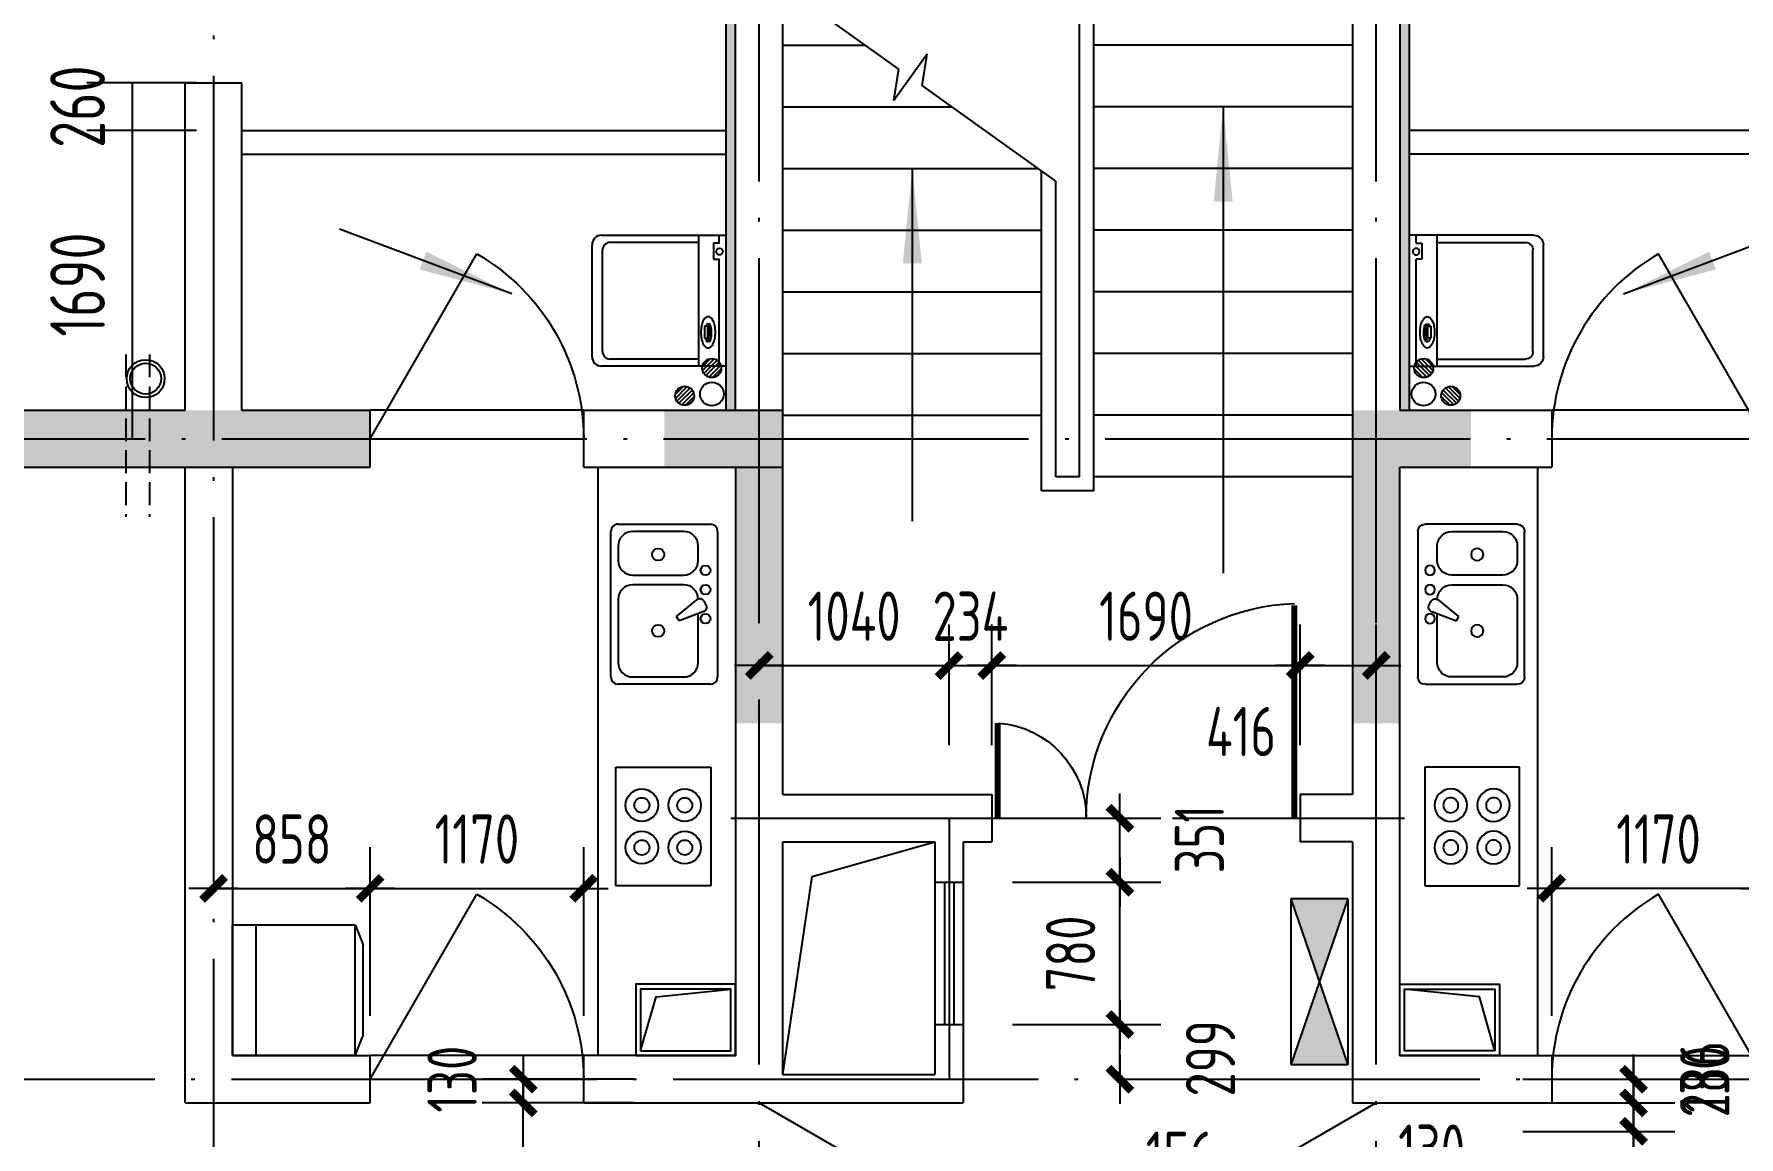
# Model space of a CAD drawing. Extents: x -726032 to 135930, y -151624 to 587044.
# Drawn here: x -429743 to -420403, y 476930 to 482975 of the extents above; entities that cross this region are included whole.
import ezdxf
from ezdxf.enums import TextEntityAlignment as Align

# ---------------------------------------------------------------- set-up
doc = ezdxf.new("R2010")
doc.units = 0
doc.header["$LTSCALE"] = 1000
doc.header["$MEASUREMENT"] = 0
doc.linetypes.add('DASH', pattern=[0.35, 0.25, -0.1])
doc.linetypes.add('DOTE', pattern=[2.42, 2, -0.2, 0.02, -0.2])
doc.layers.get('0').update_dxf_attribs({"linetype": 'CONTINUOUS'})
doc.layers.get('DEFPOINTS').update_dxf_attribs({"color": 1, "linetype": 'CONTINUOUS'})
for name, color, linetype in [('COLUMN', 170, 'CONTINUOUS'), ('DOTE', 8, 'DOTE'), ('GROUND', 45, 'CONTINUOUS'), ('JIAJU', 252, 'CONTINUOUS'), ('LVTRY', 6, 'CONTINUOUS'), ('PUB_DIM', 245, 'CONTINUOUS'), ('ROOF', 4, 'CONTINUOUS'), ('STAIR', 42, 'CONTINUOUS'), ('TOTHER', 7, 'CONTINUOUS'), ('WALL', 255, 'CONTINUOUS'), ('WINDOW', 155, 'CONTINUOUS'), ('WINDOW_TEXT', 7, 'CONTINUOUS'), ('空调', 245, 'CONTINUOUS'), ('雨水管', 20, 'CONTINUOUS')]:
    doc.layers.add(name, color=color, linetype=linetype)
doc.styles.add('DIM_FONT', font='isocp.shx', dxfattribs={"width": 0.8})
doc.styles.add('SIMPLEX', font='SIMPLEX.SHX')
doc.dimstyles.new('DIMA', dxfattribs={"dimtxt": 300, "dimasz": 1, "dimexe": 250, "dimexo": 300, "dimgap": 150, "dimtad": 1, "dimdec": 0, "dimzin": 0, "dimdsep": 46, "dimtxsty": 'DIM_FONT', "dimcen": 0.09, "dimse1": 1, "dimclrt": 142, "dimadec": 0, "dimazin": 0, "dimtfac": 1, "dimtdec": 0, "dimtix": 1, "dimtmove": 2, "dimatfit": 3, "dimfxl": 1, "dimtolj": 1, "dimtzin": 0, "dimarcsym": 0})
doc.dimstyles.new('DIMB', dxfattribs={"dimtxt": 300, "dimasz": 1, "dimexe": 250, "dimexo": 300, "dimgap": 150, "dimtad": 1, "dimdec": 0, "dimzin": 0, "dimdsep": 46, "dimtxsty": 'DIM_FONT', "dimcen": 0.09, "dimse2": 1, "dimclrt": 142, "dimadec": 0, "dimazin": 0, "dimtfac": 1, "dimtdec": 0, "dimtix": 1, "dimtmove": 2, "dimatfit": 3, "dimfxl": 1, "dimtolj": 1, "dimtzin": 0, "dimarcsym": 0})
doc.dimstyles.new('DIMN', dxfattribs={"dimtxt": 300, "dimasz": 1, "dimexe": 250, "dimexo": 300, "dimgap": 150, "dimtad": 1, "dimdec": 0, "dimzin": 0, "dimdsep": 46, "dimtxsty": 'DIM_FONT', "dimcen": 0.09, "dimclrt": 142, "dimadec": 0, "dimazin": 0, "dimtfac": 1, "dimtdec": 0, "dimtix": 1, "dimtmove": 2, "dimatfit": 3, "dimfxl": 1, "dimtolj": 1, "dimtzin": 0, "dimarcsym": 0})

# ---------------------------------------------------------------- blocks, each defined once
blk = doc.blocks.new('_DIMX')
blk.add_line((-150, 0), (150, 0))
at = {"const_width": 50}
blk.add_lwpolyline([(-70, -70), (70, 70)], dxfattribs=at)
blk = doc.blocks.new('*D1713')
at = {"layer": 'DEFPOINTS', "color": 0, "transparency": 16777216}
for p in [(-421427.9, 478292.8), (-421427.9, 477323.4), (-420257.9, 477323.4)]:
    blk.add_point(p, dxfattribs=at)
at = {"layer": 'PUB_DIM', "color": 0, "lineweight": -2, "transparency": 16777216}
for p, q in [((-421427.9, 477593.4), (-421427.9, 478517.8)), ((-420258.8, 478292.8), (-421427, 478292.8))]:
    blk.add_line(p, q, dxfattribs=at)
at = {"layer": 'PUB_DIM', "color": 0, "lineweight": -2, "transparency": 16777216, "xscale": 0.9, "yscale": 0.9, "zscale": 0.9, "rotation": 180}
blk.add_blockref('_DIMX', (-421427.9, 478292.8), dxfattribs=at)
at = {"layer": 'PUB_DIM', "color": 0, "lineweight": -2, "transparency": 16777216, "xscale": 0.9, "yscale": 0.9, "zscale": 0.9}
blk.add_blockref('_DIMX', (-420257.9, 478292.8), dxfattribs=at)
at = {"layer": 'PUB_DIM', "color": 142, "transparency": 16777216, "insert": (-420842.9, 478562.8), "char_height": 270, "attachment_point": 5, "style": 'DIM_FONT'}
blk.add_mtext('\\A1;1170', dxfattribs=at)
blk = doc.blocks.new('*D1714')
at = {"layer": 'DEFPOINTS', "color": 0, "transparency": 16777216}
for p in [(-421856.2, 477246.9), (-420979.5, 477246.9), (-421856.2, 476960.9)]:
    blk.add_point(p, dxfattribs=at)
at = {"layer": 'PUB_DIM', "color": 0, "lineweight": -2, "transparency": 16777216}
for p, q in [((-421586.2, 477246.9), (-420754.5, 477246.9)), ((-420979.5, 476961.8), (-420979.5, 477246))]:
    blk.add_line(p, q, dxfattribs=at)
at = {"layer": 'PUB_DIM', "color": 0, "lineweight": -2, "transparency": 16777216, "xscale": 0.9, "yscale": 0.9, "zscale": 0.9}
for p, rotation in [((-420979.5, 477246.9), 90), ((-420979.5, 476960.9), 270)]:
    blk.add_blockref('_DIMX', p, dxfattribs=dict(at, rotation=rotation))
at = {"layer": 'PUB_DIM', "color": 142, "transparency": 16777216, "insert": (-420589.5, 477246.9), "char_height": 270, "attachment_point": 5, "rotation": 90, "style": 'DIM_FONT'}
blk.add_mtext('\\A1;286', dxfattribs=at)
blk = doc.blocks.new('_DBLK')
blk.add_line((-0.5, 0), (0, -0.866))
blk.add_arc((-0.5, 0), 1, 300, 0)
at = {"layer": 'WINDOW_TEXT', "style": 'SIMPLEX', "flags": 9}
blk.add_attdef('A', text='', height=1, dxfattribs=at).set_placement((0, 1.5), align=Align.MIDDLE)
blk = doc.blocks.new('*D1715')
at = {"layer": 'DEFPOINTS', "color": 0, "transparency": 16777216}
for p in [(-421856.2, 477246.9), (-420979.5, 477246.9), (-421856.2, 477116.9)]:
    blk.add_point(p, dxfattribs=at)
at = {"layer": 'PUB_DIM', "color": 0, "lineweight": -2, "transparency": 16777216}
for p, q in [((-421586.2, 477246.9), (-420754.5, 477246.9)), ((-420979.5, 477247.8), (-420979.5, 477248.7)), ((-420979.5, 477116.9), (-420979.5, 477246.9)), ((-420979.5, 477116), (-420979.5, 477115.1))]:
    blk.add_line(p, q, dxfattribs=at)
at = {"layer": 'PUB_DIM', "color": 0, "lineweight": -2, "transparency": 16777216, "xscale": 0.9, "yscale": 0.9, "zscale": 0.9}
for p, rotation in [((-420979.5, 477246.9), 270), ((-420979.5, 477116.9), 90)]:
    blk.add_blockref('_DIMX', p, dxfattribs=dict(at, rotation=rotation))
at = {"layer": 'PUB_DIM', "color": 142, "transparency": 16777216, "insert": (-420589.5, 477246.9), "char_height": 270, "attachment_point": 5, "rotation": 90, "style": 'DIM_FONT'}
blk.add_mtext('\\A1;130', dxfattribs=at)
blk = doc.blocks.new('*D2519')
at = {"layer": 'DEFPOINTS', "color": 0, "transparency": 16777216}
for p in [(-421856.2, 476960.9), (-420979.5, 476960.9), (-421856.2, 475660.9)]:
    blk.add_point(p, dxfattribs=at)
at = {"layer": 'PUB_DIM', "color": 0, "lineweight": -2, "transparency": 16777216}
for p, q in [((-421586.2, 476960.9), (-420754.5, 476960.9)), ((-420979.5, 475661.8), (-420979.5, 476960))]:
    blk.add_line(p, q, dxfattribs=at)
at = {"layer": 'PUB_DIM', "color": 0, "lineweight": -2, "transparency": 16777216, "xscale": 0.9, "yscale": 0.9, "zscale": 0.9}
for p, rotation in [((-420979.5, 476960.9), 90), ((-420979.5, 475660.9), 270)]:
    blk.add_blockref('_DIMX', p, dxfattribs=dict(at, rotation=rotation))
at = {"layer": 'PUB_DIM', "color": 142, "transparency": 16777216, "insert": (-421249.5, 476310.9), "char_height": 270, "attachment_point": 5, "rotation": 90, "style": 'DIM_FONT'}
blk.add_mtext('\\A1;1300', dxfattribs=at)
blk = doc.blocks.new('*D2520')
at = {"layer": 'DEFPOINTS', "color": 0, "transparency": 16777216}
for p in [(-421856.2, 477116.9), (-420979.5, 477116.9), (-421856.2, 475816.9)]:
    blk.add_point(p, dxfattribs=at)
at = {"layer": 'PUB_DIM', "color": 0, "lineweight": -2, "transparency": 16777216}
for p, q in [((-421586.2, 477116.9), (-420754.5, 477116.9)), ((-420979.5, 475817.8), (-420979.5, 477116))]:
    blk.add_line(p, q, dxfattribs=at)
at = {"layer": 'PUB_DIM', "color": 0, "lineweight": -2, "transparency": 16777216, "xscale": 0.9, "yscale": 0.9, "zscale": 0.9}
for p, rotation in [((-420979.5, 477116.9), 90), ((-420979.5, 475816.9), 270)]:
    blk.add_blockref('_DIMX', p, dxfattribs=dict(at, rotation=rotation))
at = {"layer": 'PUB_DIM', "color": 142, "transparency": 16777216, "insert": (-421249.5, 476466.9), "char_height": 270, "attachment_point": 5, "rotation": 90, "style": 'DIM_FONT'}
blk.add_mtext('\\A1;1300', dxfattribs=at)
blk = doc.blocks.new('M_E21')
for p, q in [((-250.1, 0), (250.1, 0)), ((-250.1, -400.1), (-250.1, 0)), ((250.1, 0), (250.1, -400.1)), ((250.1, -400.1), (-250.1, -400.1))]:
    blk.add_line(p, q)
at = {"layer": 'TOTHER', "linetype": 'Continuous'}
for centre, radius in [((-89.3, -109.8), 68.5), ((89.3, -109.8), 68.5), ((-89.3, -109.8), 31.6), ((89.3, -109.8), 31.6), ((-89.3, -290.2), 68.5), ((-89.3, -290.2), 31.6), ((89.3, -290.2), 68.5), ((89.3, -290.2), 31.6)]:
    blk.add_circle(centre, radius, dxfattribs=at)
at = {"width": 0.8, "flags": 9}
for tag in ['XSIZE', 'YSIZE']:
    blk.add_attdef(tag, (0, 0), '', height=0.5, dxfattribs=at)
blk = doc.blocks.new('M_E29JIV')
at = {"color": 0, "linetype": 'ByBlock'}
for p, q in [((0, -306.8), (0, 306.8)), ((30.7, 337.5), (419.3, 337.5)), ((358, 306.8), (143.2, 306.8)), ((450, 306.8), (450, -306.8)), ((81.8, 245.5), (81.8, 40)), ((419.3, -20.5), (419.3, 245.5)), ((48.4, 2), (56.6, -12.3)), ((58.9, 31.4), (162.5, 70.2)), ((172.8, 52.5), (87.3, -17.8)), ((162.5, 70.2), (172.8, 52.5)), ((143.2, -81.8), (358, -81.8)), ((358, -122.7), (143.2, -122.7)), ((81.8, -184.1), (81.8, -245.5)), ((419.3, -245.5), (419.3, -184.1)), ((419.3, -337.5), (30.7, -337.5)), ((143.2, -306.8), (358, -306.8))]:
    blk.add_line(p, q, dxfattribs=at)
for centre, radius in [((51.1, 61.4), 20.5), ((250.6, 112.5), 25.6), ((51.1, -61.4), 20.5), ((51.1, -143.2), 20.5), ((250.6, -209.7), 25.6)]:
    blk.add_circle(centre, radius, dxfattribs=at)
for centre, radius, start, end in [((30.7, 306.8), 30.7, 90, 180), ((143.2, 245.5), 61.4, 90, 180), ((358, 245.5), 61.4, 0, 90), ((419.3, 306.8), 30.7, 0, 90), ((66.1, 12.3), 20.5, 110.53768, 210), ((74.3, -2), 20.5, 210, 309.46232), ((143.2, -20.5), 61.4, 180, 270), ((358, -20.5), 61.4, 270, 0), ((143.2, -184.1), 61.4, 90, 180), ((358, -184.1), 61.4, 0, 90), ((143.2, -245.5), 61.4, 180, 270), ((358, -245.5), 61.4, 270, 0), ((30.7, -306.8), 30.7, 180, 270), ((419.3, -306.8), 30.7, 270, 0)]:
    blk.add_arc(centre, radius, start, end, dxfattribs=at)
at = {"style": 'DIM_FONT', "width": 0.8, "flags": 9}
for tag in ['XSIZE', 'YSIZE']:
    blk.add_attdef(tag, (0, 0), '', height=0.5, dxfattribs=at)
blk = doc.blocks.new('M_E20')
for p, q in [((345, 0), (-345, 0)), ((-302.4, -35.8), (-345, -35.8)), ((-302.4, -35), (-302.4, -65.6)), ((-302.4, -65.6), (-219.3, -65.6)), ((-219.3, -65.6), (-219.3, -35)), ((345, -35.8), (-219.3, -35.8)), ((123, -86.9), (123.1, -98.6)), ((214.8, -88), (214.8, -98.5)), ((-307.3, -144.3), (-307.3, -611)), ((133.5, -96.3), (133.5, -112.9)), ((198.1, -96.3), (133.5, -96.3)), ((133.5, -112.9), (198.1, -112.9)), ((198.1, -112.9), (198.1, -96.3)), ((307.3, -144.3), (307.3, -611)), ((267.3, -651), (-267.3, -651))]:
    blk.add_line(p, q)
blk.add_lwpolyline([(83.3, -94.4, 0.185158), (88.2, -107.2, 0.102042), (107.7, -121.5, 0.060862), (132.7, -129.5, 0.047173), (166.5, -132.7, 0.047173), (200.2, -129.5, 0.060862), (225.3, -121.5, 0.102042), (244.7, -107.2, 0.185158), (249.6, -94.4, 0.185158), (244.7, -81.7, 0.102042), (225.3, -67.3, 0.060862), (200.2, -59.3, 0.047173), (166.5, -56.1, 0.047173), (132.7, -59.3, 0.060862), (107.7, -67.3, 0.102042), (88.2, -81.7, 0.185158)], format="xyb", close=True)
for points in [[(214.8, -88, 0.259034), (212.9, -84.6, 0.076276), (201.4, -79.7, 0.036515), (187.8, -77.2, 0.026615), (169, -76.2, 0.026615), (150.1, -77.2, 0.036515), (136.6, -79.7, 0.076276), (125, -84.6, 0.259034), (123.1, -88, 0.078462), (123.3, -89.3, 0.056762)], [(214.8, -98.5, 0.259034), (212.9, -95.1, 0.076276), (201.4, -90.2, 0.036515), (187.8, -87.7, 0.026615), (169, -86.7, 0.026615), (150.1, -87.7, 0.036515), (136.6, -90.2, 0.076276), (125, -95.1, 0.259034), (123.1, -98.5, 0.259034), (125, -102, 0.056762), (133.5, -106, 0.036515)], [(198.1, -107.7, 0.008736), (201.4, -106.9, 0.076276), (212.9, -102, 0.259034), (214.8, -98.5, 0.259034)]]:
    blk.add_lwpolyline(points, format="xyb")
blk.add_circle((-258.7, -35), 17.5)
for centre, start, end in [((-267.3, -611), 180, 270), ((267.3, -611), 270, 0)]:
    blk.add_arc(centre, 40, start, end)
at = {"layer": 'TOTHER', "linetype": 'Continuous'}
for p, q in [((-345, -655.8), (-345, 0)), ((345, 0), (345, -655.8)), ((-345, -144.7), (345, -144.7)), ((295, -705.8), (-295, -705.8))]:
    blk.add_line(p, q, dxfattribs=at)
for centre, start, end in [((-295, -655.8), 180, 270), ((295, -655.8), 270, 0)]:
    blk.add_arc(centre, 50, start, end, dxfattribs=at)
at = {"width": 0.8, "flags": 9}
for tag in ['XSIZE', 'YSIZE']:
    blk.add_attdef(tag, (0, 0), '', height=0.5, dxfattribs=at)
blk = doc.blocks.new('*D2523')
at = {"layer": 'DEFPOINTS', "color": 0, "transparency": 16777216}
for p in [(-424651.9, 478676.9), (-423794.1, 478676.9), (-424651.9, 478325.9)]:
    blk.add_point(p, dxfattribs=at)
at = {"layer": 'PUB_DIM', "color": 0, "lineweight": -2, "transparency": 16777216}
for p, q in [((-424381.9, 478676.9), (-423569.1, 478676.9)), ((-423794.1, 478326.8), (-423794.1, 478676))]:
    blk.add_line(p, q, dxfattribs=at)
at = {"layer": 'PUB_DIM', "color": 0, "lineweight": -2, "transparency": 16777216, "xscale": 0.9, "yscale": 0.9, "zscale": 0.9}
for p, rotation in [((-423794.1, 478676.9), 90), ((-423794.1, 478325.9), 270)]:
    blk.add_blockref('_DIMX', p, dxfattribs=dict(at, rotation=rotation))
at = {"layer": 'PUB_DIM', "color": 142, "transparency": 16777216, "insert": (-423358.6, 478561.9), "char_height": 270, "attachment_point": 5, "rotation": 90, "style": 'DIM_FONT'}
blk.add_mtext('\\A1;351', dxfattribs=at)
blk = doc.blocks.new('*D2524')
at = {"layer": 'DEFPOINTS', "color": 0, "transparency": 16777216}
for p in [(-424651.9, 477545.9), (-423794.1, 477545.9), (-424651.9, 477246.9)]:
    blk.add_point(p, dxfattribs=at)
at = {"layer": 'PUB_DIM', "color": 0, "lineweight": -2, "transparency": 16777216}
for p, q in [((-424381.9, 477545.9), (-423569.1, 477545.9)), ((-423794.1, 477247.8), (-423794.1, 477545))]:
    blk.add_line(p, q, dxfattribs=at)
at = {"layer": 'PUB_DIM', "color": 0, "lineweight": -2, "transparency": 16777216, "xscale": 0.9, "yscale": 0.9, "zscale": 0.9}
for p, rotation in [((-423794.1, 477545.9), 90), ((-423794.1, 477246.9), 270)]:
    blk.add_blockref('_DIMX', p, dxfattribs=dict(at, rotation=rotation))
at = {"layer": 'PUB_DIM', "color": 142, "transparency": 16777216, "insert": (-423297.7, 477360.9), "char_height": 270, "attachment_point": 5, "rotation": 90, "style": 'DIM_FONT'}
blk.add_mtext('\\A1;299', dxfattribs=at)
blk = doc.blocks.new('*D2525')
at = {"layer": 'DEFPOINTS', "color": 0, "transparency": 16777216}
for p in [(-422805.9, 479514.3), (-424495.9, 478806.9), (-422805.9, 478806.9)]:
    blk.add_point(p, dxfattribs=at)
at = {"layer": 'PUB_DIM', "color": 0, "lineweight": -2, "transparency": 16777216}
for p, q in [((-422805.9, 479076.9), (-422805.9, 479739.3)), ((-424495, 479514.3), (-422806.8, 479514.3))]:
    blk.add_line(p, q, dxfattribs=at)
at = {"layer": 'PUB_DIM', "color": 0, "lineweight": -2, "transparency": 16777216, "xscale": 0.9, "yscale": 0.9, "zscale": 0.9, "rotation": 180}
blk.add_blockref('_DIMX', (-424495.9, 479514.3), dxfattribs=at)
at = {"layer": 'PUB_DIM', "color": 0, "lineweight": -2, "transparency": 16777216, "xscale": 0.9, "yscale": 0.9, "zscale": 0.9}
blk.add_blockref('_DIMX', (-422805.9, 479514.3), dxfattribs=at)
at = {"layer": 'PUB_DIM', "color": 142, "transparency": 16777216, "insert": (-423650.9, 479784.3), "char_height": 270, "attachment_point": 5, "style": 'DIM_FONT'}
blk.add_mtext('\\A1;1690', dxfattribs=at)
blk = doc.blocks.new('M_A17ORW')
at = {"const_width": 0.02}
for points in [[(-0.481, -0.0014), (-0.481, -0.3084)], [(0.481, 0.0014), (0.481, -0.6906)]]:
    blk.add_lwpolyline(points, dxfattribs=at)
for centre, radius, start, end in [((-0.5008, -0.0026), 0.3067, 274.2492, 0.2101), ((0.5046, 0.0019), 0.6987, 180.2762, 268.0603)]:
    blk.add_arc(centre, radius, start, end)
blk = doc.blocks.new('*D1273')
at = {"layer": 'DEFPOINTS', "color": 0, "transparency": 16777216}
for p in [(-423208.9, 476473.3), (-423364.9, 475836.8), (-423208.9, 475836.8)]:
    blk.add_point(p, dxfattribs=at)
at = {"layer": 'PUB_DIM', "color": 0, "lineweight": -2, "transparency": 16777216}
for p, q in [((-423364.9, 476106.8), (-423364.9, 476698.3)), ((-423208.9, 476106.8), (-423208.9, 476698.3)), ((-423365.8, 476473.3), (-423366.7, 476473.3)), ((-423364.9, 476473.3), (-423208.9, 476473.3)), ((-423208, 476473.3), (-423207.1, 476473.3))]:
    blk.add_line(p, q, dxfattribs=at)
at = {"layer": 'PUB_DIM', "color": 0, "lineweight": -2, "transparency": 16777216, "xscale": 0.9, "yscale": 0.9, "zscale": 0.9}
blk.add_blockref('_DIMX', (-423364.9, 476473.3), dxfattribs=at)
at = {"layer": 'PUB_DIM', "color": 0, "lineweight": -2, "transparency": 16777216, "xscale": 0.9, "yscale": 0.9, "zscale": 0.9, "rotation": 180}
blk.add_blockref('_DIMX', (-423208.9, 476473.3), dxfattribs=at)
at = {"layer": 'PUB_DIM', "color": 142, "transparency": 16777216, "insert": (-423462.6, 476824.4), "char_height": 270, "attachment_point": 5, "style": 'DIM_FONT'}
blk.add_mtext('\\A1;156', dxfattribs=at)
blk = doc.blocks.new('_ARROW')
blk.add_solid([(0, 0), (-1, 0.1), (-1, -0.1)])
blk = doc.blocks.new('*D2526')
at = {"layer": 'DEFPOINTS', "color": 0, "transparency": 16777216}
for p in [(-424729.9, 479514.3), (-425769.9, 478806.9), (-424729.9, 478806.9)]:
    blk.add_point(p, dxfattribs=at)
at = {"layer": 'PUB_DIM', "color": 0, "lineweight": -2, "transparency": 16777216}
for p, q in [((-424729.9, 479076.9), (-424729.9, 479739.3)), ((-425769, 479514.3), (-424730.8, 479514.3))]:
    blk.add_line(p, q, dxfattribs=at)
at = {"layer": 'PUB_DIM', "color": 0, "lineweight": -2, "transparency": 16777216, "xscale": 0.9, "yscale": 0.9, "zscale": 0.9, "rotation": 180}
blk.add_blockref('_DIMX', (-425769.9, 479514.3), dxfattribs=at)
at = {"layer": 'PUB_DIM', "color": 0, "lineweight": -2, "transparency": 16777216, "xscale": 0.9, "yscale": 0.9, "zscale": 0.9}
blk.add_blockref('_DIMX', (-424729.9, 479514.3), dxfattribs=at)
at = {"layer": 'PUB_DIM', "color": 142, "transparency": 16777216, "insert": (-425249.9, 479784.3), "char_height": 270, "attachment_point": 5, "style": 'DIM_FONT'}
blk.add_mtext('\\A1;1040', dxfattribs=at)
blk = doc.blocks.new('*D1277')
at = {"layer": 'DEFPOINTS', "color": 0, "transparency": 16777216}
for p in [(-424495.9, 479514.3), (-424729.9, 478806.9), (-424495.9, 478806.9)]:
    blk.add_point(p, dxfattribs=at)
at = {"layer": 'PUB_DIM', "color": 0, "lineweight": -2, "transparency": 16777216}
for p, q in [((-424729.9, 479076.9), (-424729.9, 479739.3)), ((-424495.9, 479076.9), (-424495.9, 479739.3)), ((-424730.8, 479514.3), (-424731.7, 479514.3)), ((-424729.9, 479514.3), (-424495.9, 479514.3)), ((-424495, 479514.3), (-424494.1, 479514.3))]:
    blk.add_line(p, q, dxfattribs=at)
at = {"layer": 'PUB_DIM', "color": 0, "lineweight": -2, "transparency": 16777216, "xscale": 0.9, "yscale": 0.9, "zscale": 0.9}
blk.add_blockref('_DIMX', (-424729.9, 479514.3), dxfattribs=at)
at = {"layer": 'PUB_DIM', "color": 0, "lineweight": -2, "transparency": 16777216, "xscale": 0.9, "yscale": 0.9, "zscale": 0.9, "rotation": 180}
blk.add_blockref('_DIMX', (-424495.9, 479514.3), dxfattribs=at)
at = {"layer": 'PUB_DIM', "color": 142, "transparency": 16777216, "insert": (-424612.9, 479784.3), "char_height": 270, "attachment_point": 5, "style": 'DIM_FONT'}
blk.add_mtext('\\A1;234', dxfattribs=at)
blk = doc.blocks.new('*D2527')
at = {"layer": 'DEFPOINTS', "color": 0, "transparency": 16777216}
for p in [(-424651.9, 478325.9), (-423794.1, 478325.9), (-424651.9, 477545.9)]:
    blk.add_point(p, dxfattribs=at)
at = {"layer": 'PUB_DIM', "color": 0, "lineweight": -2, "transparency": 16777216}
for p, q in [((-424381.9, 478325.9), (-423569.1, 478325.9)), ((-423794.1, 477546.8), (-423794.1, 478325))]:
    blk.add_line(p, q, dxfattribs=at)
at = {"layer": 'PUB_DIM', "color": 0, "lineweight": -2, "transparency": 16777216, "xscale": 0.9, "yscale": 0.9, "zscale": 0.9}
for p, rotation in [((-423794.1, 478325.9), 90), ((-423794.1, 477545.9), 270)]:
    blk.add_blockref('_DIMX', p, dxfattribs=dict(at, rotation=rotation))
at = {"layer": 'PUB_DIM', "color": 142, "transparency": 16777216, "insert": (-424064.1, 477935.9), "char_height": 270, "attachment_point": 5, "rotation": 90, "style": 'DIM_FONT'}
blk.add_mtext('\\A1;780', dxfattribs=at)
blk = doc.blocks.new('51103111123616')
for p, q in [((-300, 60), (300, 60)), ((-300, 19.8), (300, 19.8)), ((-300, -19.8), (300, -19.8)), ((-300, -60), (300, -60))]:
    blk.add_line(p, q)
at = {"style": 'SIMPLEX', "flags": 9}
blk.add_attdef('A', text='', height=1, dxfattribs=at).set_placement((0, 0), align=Align.MIDDLE)
blk = doc.blocks.new('A$C5371541F')
at = {"layer": 'JIAJU'}
h = blk.add_hatch(color=256, dxfattribs=at)
h.paths.add_polyline_path([(0, 700), (120, 350), (240, 700)])
h.paths.add_polyline_path([(0, 0), (240, 0), (120, 350)])
for p, q in [((0, 700), (0, 0)), ((240, 700), (0, 0)), ((240, 700), (0, 700)), ((0, 700), (240, 0)), ((240, 700), (240, 0)), ((240, 0), (0, 0))]:
    blk.add_line(p, q, dxfattribs=at)
blk = doc.blocks.new('*D2528')
at = {"layer": 'DEFPOINTS', "color": 0, "transparency": 16777216}
for p in [(-427062.6, 477116.9), (-426186, 477116.9), (-426186, 475816.9)]:
    blk.add_point(p, dxfattribs=at)
at = {"layer": 'PUB_DIM', "color": 0, "lineweight": -2, "transparency": 16777216}
for p, q in [((-426456, 477116.9), (-427287.6, 477116.9)), ((-427062.6, 475817.8), (-427062.6, 477116))]:
    blk.add_line(p, q, dxfattribs=at)
at = {"layer": 'PUB_DIM', "color": 0, "lineweight": -2, "transparency": 16777216, "xscale": 0.9, "yscale": 0.9, "zscale": 0.9}
for p, rotation in [((-427062.6, 477116.9), 90), ((-427062.6, 475816.9), 270)]:
    blk.add_blockref('_DIMX', p, dxfattribs=dict(at, rotation=rotation))
at = {"layer": 'PUB_DIM', "color": 142, "transparency": 16777216, "insert": (-427332.6, 476466.9), "char_height": 270, "attachment_point": 5, "rotation": 90, "style": 'DIM_FONT'}
blk.add_mtext('\\A1;1300', dxfattribs=at)
blk = doc.blocks.new('*D2533')
at = {"layer": 'DEFPOINTS', "color": 0, "transparency": 16777216}
for p in [(-427901.8, 478292.8), (-428759.8, 477323.4), (-427901.8, 477323.4)]:
    blk.add_point(p, dxfattribs=at)
at = {"layer": 'PUB_DIM', "color": 0, "lineweight": -2, "transparency": 16777216}
for p, q in [((-427901.8, 477593.4), (-427901.8, 478517.8)), ((-428758.9, 478292.8), (-427902.7, 478292.8))]:
    blk.add_line(p, q, dxfattribs=at)
at = {"layer": 'PUB_DIM', "color": 0, "lineweight": -2, "transparency": 16777216, "xscale": 0.9, "yscale": 0.9, "zscale": 0.9, "rotation": 180}
blk.add_blockref('_DIMX', (-428759.8, 478292.8), dxfattribs=at)
at = {"layer": 'PUB_DIM', "color": 0, "lineweight": -2, "transparency": 16777216, "xscale": 0.9, "yscale": 0.9, "zscale": 0.9}
blk.add_blockref('_DIMX', (-427901.8, 478292.8), dxfattribs=at)
at = {"layer": 'PUB_DIM', "color": 142, "transparency": 16777216, "insert": (-428330.8, 478562.8), "char_height": 270, "attachment_point": 5, "style": 'DIM_FONT'}
blk.add_mtext('\\A1;858', dxfattribs=at)
blk = doc.blocks.new('A$C593B1C2D')
at = {"layer": 'JIAJU'}
for p, q in [((0, 550), (0, 32.5)), ((550, 550), (0, 550)), ((550, 32.5), (550, 550)), ((550, 450), (0, 450)), ((0, 32.5), (84.2, 0)), ((550, 32.5), (0, 32.5)), ((465.8, 0), (84.2, 0)), ((550, 32.5), (465.8, 0))]:
    blk.add_line(p, q, dxfattribs=at)
blk = doc.blocks.new('A$C52343C9C')
at = {"layer": 'JIAJU', "rotation": 2.050917305024764e-05}
blk.add_blockref('A$C593B1C2D', (0, 0), dxfattribs=at)
blk = doc.blocks.new('A$C47CE1419')
at = {"layer": 'JIAJU', "xscale": -1, "rotation": 90}
blk.add_blockref('A$C52343C9C', (550, 550), dxfattribs=at)
blk = doc.blocks.new('*D3796')
at = {"layer": 'DEFPOINTS', "color": 0, "transparency": 16777216}
for p in [(-428552.5, 482446.9), (-429204.8, 480756.9), (-428552.5, 480756.9)]:
    blk.add_point(p, dxfattribs=at)
at = {"layer": 'PUB_DIM', "color": 0, "lineweight": -2, "transparency": 16777216}
for p, q in [((-428852.5, 482446.9), (-429454.8, 482446.9)), ((-429204.8, 482445.9), (-429204.8, 480757.9))]:
    blk.add_line(p, q, dxfattribs=at)
at = {"layer": 'PUB_DIM', "color": 0, "transparency": 16777216}
for points in [[(-429205, 482445.9), (-429204.7, 482445.9), (-429204.8, 482446.9)], [(-429205, 480757.9), (-429204.7, 480757.9), (-429204.8, 480756.9)]]:
    blk.add_solid(points, dxfattribs=at)
at = {"layer": 'PUB_DIM', "color": 142, "transparency": 16777216, "insert": (-429504.8, 481601.9), "char_height": 300, "attachment_point": 5, "rotation": 90, "style": 'DIM_FONT'}
blk.add_mtext('\\A1;1690', dxfattribs=at)
blk = doc.blocks.new('*D2534')
at = {"layer": 'DEFPOINTS', "color": 0, "transparency": 16777216}
for p in [(-426731.8, 478292.8), (-427901.8, 477323.4), (-426731.8, 477323.4)]:
    blk.add_point(p, dxfattribs=at)
at = {"layer": 'PUB_DIM', "color": 0, "lineweight": -2, "transparency": 16777216}
for p, q in [((-426731.8, 477593.4), (-426731.8, 478517.8)), ((-427900.9, 478292.8), (-426732.7, 478292.8))]:
    blk.add_line(p, q, dxfattribs=at)
at = {"layer": 'PUB_DIM', "color": 0, "lineweight": -2, "transparency": 16777216, "xscale": 0.9, "yscale": 0.9, "zscale": 0.9, "rotation": 180}
blk.add_blockref('_DIMX', (-427901.8, 478292.8), dxfattribs=at)
at = {"layer": 'PUB_DIM', "color": 0, "lineweight": -2, "transparency": 16777216, "xscale": 0.9, "yscale": 0.9, "zscale": 0.9}
blk.add_blockref('_DIMX', (-426731.8, 478292.8), dxfattribs=at)
at = {"layer": 'PUB_DIM', "color": 142, "transparency": 16777216, "insert": (-427316.8, 478562.8), "char_height": 270, "attachment_point": 5, "style": 'DIM_FONT'}
blk.add_mtext('\\A1;1170', dxfattribs=at)
blk = doc.blocks.new('*D2535')
at = {"layer": 'DEFPOINTS', "color": 0, "transparency": 16777216}
for p in [(-427062.6, 477246.9), (-426186, 477246.9), (-426186, 477116.9)]:
    blk.add_point(p, dxfattribs=at)
at = {"layer": 'PUB_DIM', "color": 0, "lineweight": -2, "transparency": 16777216}
for p, q in [((-426456, 477246.9), (-427287.6, 477246.9)), ((-427062.6, 477247.8), (-427062.6, 477248.7)), ((-427062.6, 477116.9), (-427062.6, 477246.9)), ((-427062.6, 477116), (-427062.6, 477115.1))]:
    blk.add_line(p, q, dxfattribs=at)
at = {"layer": 'PUB_DIM', "color": 0, "lineweight": -2, "transparency": 16777216, "xscale": 0.9, "yscale": 0.9, "zscale": 0.9}
for p, rotation in [((-427062.6, 477246.9), 270), ((-427062.6, 477116.9), 90)]:
    blk.add_blockref('_DIMX', p, dxfattribs=dict(at, rotation=rotation))
at = {"layer": 'PUB_DIM', "color": 142, "transparency": 16777216, "insert": (-427452.7, 477246.9), "char_height": 270, "attachment_point": 5, "rotation": 90, "style": 'DIM_FONT'}
blk.add_mtext('\\A1;130', dxfattribs=at)
blk = doc.blocks.new('*D1284')
at = {"layer": 'DEFPOINTS', "color": 0, "transparency": 16777216}
for p in [(-428552.5, 482706.9), (-429204.8, 482446.9), (-428552.5, 482446.9)]:
    blk.add_point(p, dxfattribs=at)
at = {"layer": 'PUB_DIM', "color": 0, "lineweight": -2, "transparency": 16777216}
for p, q in [((-429204.8, 482707.9), (-429204.8, 482708.9)), ((-428852.5, 482706.9), (-429454.8, 482706.9)), ((-429204.8, 482706.9), (-429204.8, 482446.9)), ((-428852.5, 482446.9), (-429454.8, 482446.9)), ((-429204.8, 482445.9), (-429204.8, 482444.9))]:
    blk.add_line(p, q, dxfattribs=at)
at = {"layer": 'PUB_DIM', "color": 0, "transparency": 16777216}
for points in [[(-429205, 482707.9), (-429204.7, 482707.9), (-429204.8, 482706.9)], [(-429205, 482445.9), (-429204.7, 482445.9), (-429204.8, 482446.9)]]:
    blk.add_solid(points, dxfattribs=at)
at = {"layer": 'PUB_DIM', "color": 142, "transparency": 16777216, "insert": (-429504.9, 482576.9), "char_height": 300, "attachment_point": 5, "rotation": 90, "style": 'DIM_FONT'}
blk.add_mtext('\\A1;260', dxfattribs=at)
blk = doc.blocks.new('*D2541')
at = {"layer": 'DEFPOINTS', "color": 0, "transparency": 16777216}
for p in [(-422389.9, 476473.3), (-422519.9, 475836.8), (-422389.9, 475836.8)]:
    blk.add_point(p, dxfattribs=at)
at = {"layer": 'PUB_DIM', "color": 0, "lineweight": -2, "transparency": 16777216}
for p, q in [((-422389.9, 476106.8), (-422389.9, 476698.3)), ((-422520.8, 476473.3), (-422521.7, 476473.3)), ((-422519.9, 476473.3), (-422389.9, 476473.3)), ((-422389, 476473.3), (-422388.1, 476473.3))]:
    blk.add_line(p, q, dxfattribs=at)
at = {"layer": 'PUB_DIM', "color": 0, "lineweight": -2, "transparency": 16777216, "xscale": 0.9, "yscale": 0.9, "zscale": 0.9}
blk.add_blockref('_DIMX', (-422519.9, 476473.3), dxfattribs=at)
at = {"layer": 'PUB_DIM', "color": 0, "lineweight": -2, "transparency": 16777216, "xscale": 0.9, "yscale": 0.9, "zscale": 0.9, "rotation": 180}
blk.add_blockref('_DIMX', (-422389.9, 476473.3), dxfattribs=at)
at = {"layer": 'PUB_DIM', "color": 142, "transparency": 16777216, "insert": (-422086.1, 476863.4), "char_height": 270, "attachment_point": 5, "style": 'DIM_FONT'}
blk.add_mtext('\\A1;130', dxfattribs=at)
blk = doc.blocks.new('*D2542')
at = {"layer": 'DEFPOINTS', "color": 0, "transparency": 16777216}
for p in [(-422389.9, 479514.3), (-422805.9, 478806.9), (-422389.9, 478806.9)]:
    blk.add_point(p, dxfattribs=at)
at = {"layer": 'PUB_DIM', "color": 0, "lineweight": -2, "transparency": 16777216}
for p, q in [((-422389.9, 479076.9), (-422389.9, 479739.3)), ((-422805, 479514.3), (-422390.8, 479514.3))]:
    blk.add_line(p, q, dxfattribs=at)
at = {"layer": 'PUB_DIM', "color": 0, "lineweight": -2, "transparency": 16777216, "xscale": 0.9, "yscale": 0.9, "zscale": 0.9, "rotation": 180}
blk.add_blockref('_DIMX', (-422805.9, 479514.3), dxfattribs=at)
at = {"layer": 'PUB_DIM', "color": 0, "lineweight": -2, "transparency": 16777216, "xscale": 0.9, "yscale": 0.9, "zscale": 0.9}
blk.add_blockref('_DIMX', (-422389.9, 479514.3), dxfattribs=at)
at = {"layer": 'PUB_DIM', "color": 142, "transparency": 16777216, "insert": (-423130.4, 479152.2), "char_height": 270, "attachment_point": 5, "style": 'DIM_FONT'}
blk.add_mtext('\\A1;416', dxfattribs=at)

msp = doc.modelspace()

# ---------------------------------------------------------------- hatches: boundary and pattern name
at = {"layer": 'ROOF'}
h = msp.add_hatch(dxfattribs=at)
h.set_pattern_fill('DOTS', color=256, scale=390, style=0)
h.set_pattern_definition([(0, (-439249.97, 71938.765), (12.1875, 24.375), [0, -24.375])])
h.paths.add_polyline_path([(-425951.9, 480912.9), (-425899.9, 480912.9), (-425899.9, 484942.9), (-425951.9, 484942.9)])
h = msp.add_hatch(dxfattribs=at)
h.set_pattern_fill('DOTS', color=256, scale=390, style=0)
h.set_pattern_definition([(180, (-408909.772, 71938.765), (-12.1875, 24.375), [0, -24.375])])
h.paths.add_polyline_path([(-422207.9, 480912.9), (-422259.9, 480912.9), (-422259.9, 484942.9), (-422207.9, 484942.9)])
at = {"layer": '雨水管'}
h = msp.add_hatch(dxfattribs=at)
h.set_pattern_fill('ANSI31', color=256, scale=130, style=0)
h.set_pattern_definition([(45, (-946786.083, 823176.22), (-11.4904852, 11.4904852), [])])
h.paths.add_polyline_path([(-426082.3, 481144.4, 1), (-425978.3, 481144.4, 1)])
h = msp.add_hatch(dxfattribs=at)
h.set_pattern_fill('ANSI31', color=256, scale=130, style=0)
h.set_pattern_definition([(135, (98626.341, 823176.22), (11.4904852, 11.4904852), [])])
h.paths.add_polyline_path([(-422181.5, 481144.4, 1), (-422077.5, 481144.4, 1)])
h = msp.add_hatch(dxfattribs=at)
h.set_pattern_fill('ANSI31', color=256, scale=130, style=0)
h.set_pattern_definition([(45, (-946934.395, 823024.264), (-11.4904852, 11.4904852), [])])
h.paths.add_polyline_path([(-426230.6, 480992.5, 1), (-426126.6, 480992.5, 1)])
h = msp.add_hatch(dxfattribs=at)
h.set_pattern_fill('ANSI31', color=256, scale=130, style=0)
h.set_pattern_definition([(135, (98774.654, 823024.264), (11.4904852, 11.4904852), [])])
h.paths.add_polyline_path([(-422033.2, 480992.5, 1), (-421929.2, 480992.5, 1)])

# ---------------------------------------------------------------- linework, layer by layer
at = {"layer": 'COLUMN'}
for points in [[(-430189.9, 480912.9), (-430189.9, 480600.9), (-427901.9, 480912.9), (-427901.9, 480600.9)], [(-426289.9, 480912.9), (-426289.9, 480600.9), (-425639.9, 480912.9), (-425899.9, 480600.9)], [(-425899.9, 480600.9), (-425899.9, 479196.9), (-425639.9, 480912.9), (-425639.9, 479196.9)], [(-421869.9, 480912.9), (-421869.9, 480600.9), (-422519.9, 480912.9), (-422259.9, 480600.9)], [(-422519.9, 480912.9), (-422519.9, 479196.9), (-422259.9, 480600.9), (-422259.9, 479196.9)]]:
    msp.add_solid(points, dxfattribs=at)
at = {"layer": 'DOTE'}
for p, q in [((-428759.9, 490006.5), (-428759.9, 459534.9)), ((-425769.9, 474906.9), (-425769.9, 490006.5)), ((-422389.9, 474906.9), (-422389.9, 490006.5)), ((-481954.2, 480756.9), (-412270.4, 480756.9)), ((-425925.9, 478676.9), (-422233.9, 478676.9)), ((-424729.9, 478676.9), (-424729.9, 477246.9)), ((-481902.2, 477246.9), (-412270.4, 477246.9))]:
    msp.add_line(p, q, dxfattribs=at)
at = {"layer": 'GROUND'}
for p, q in [((-426731.9, 480912.9), (-427901.9, 480912.9)), ((-420257.9, 480912.9), (-421427.9, 480912.9)), ((-426731.9, 477376.9), (-427901.9, 477376.9)), ((-421427.9, 477376.9), (-420257.9, 477376.9))]:
    msp.add_line(p, q, dxfattribs=at)
at = {"layer": 'LVTRY'}
for p, q in [((-426653.9, 480600.9), (-426653.9, 477376.9)), ((-421505.9, 480600.9), (-421505.9, 477376.9))]:
    msp.add_line(p, q, dxfattribs=at)
for points in [[(-426445.9, 477376.9), (-425899.9, 477376.9), (-425899.9, 477766.9), (-426445.9, 477766.9)], [(-421713.9, 477376.9), (-422259.9, 477376.9), (-422259.9, 477766.9), (-421713.9, 477766.9)], [(-426419.9, 477402.9), (-425925.9, 477402.9), (-425925.9, 477740.9), (-426419.9, 477740.9)], [(-421739.9, 477402.9), (-422233.9, 477402.9), (-422233.9, 477740.9), (-421739.9, 477740.9)]]:
    msp.add_lwpolyline(points, close=True, dxfattribs=at)
for points in [[(-426419.9, 477402.9), (-426335.3, 477697.5), (-425925.9, 477740.9)], [(-421739.9, 477402.9), (-421824.5, 477697.5), (-422233.9, 477740.9)]]:
    msp.add_lwpolyline(points, dxfattribs=at)
at = {"layer": 'PUB_DIM'}
for points in [[(-423228.4, 482576.9), (-423228.4, 480021)], [(-424931.4, 482238.9), (-424931.4, 480304.4)]]:
    msp.add_lwpolyline(points, dxfattribs=at)
at = {"layer": 'ROOF'}
for p, q in [((-425951.9, 480912.9), (-425951.9, 484942.9)), ((-422207.9, 480912.9), (-422207.9, 484942.9)), ((-428603.9, 482446.9), (-425951.9, 482446.9)), ((-419555.9, 482446.9), (-422207.9, 482446.9)), ((-428603.9, 482316.9), (-425951.9, 482316.9)), ((-419555.9, 482316.9), (-422207.9, 482316.9))]:
    msp.add_line(p, q, dxfattribs=at)
msp.add_lwpolyline([(-425639.9, 477272.9), (-425480.4, 478358.3), (-424807.9, 478546.9)], dxfattribs=at)
at = {"layer": 'STAIR'}
for p, q in [((-424014.9, 480548.9), (-424014.9, 486372.9)), ((-423936.9, 480470.9), (-423936.9, 486372.9)), ((-425004.7, 482783), (-425639.9, 483236.4)), ((-425639.9, 482914.9), (-425189.5, 482914.9)), ((-422519.9, 482914.9), (-423936.9, 482914.9)), ((-424850.6, 482864.6), (-425031.8, 482610.7)), ((-424877.7, 482692.3), (-424850.6, 482864.6)), ((-425031.8, 482610.7), (-425004.7, 482783)), ((-424144.9, 482169.2), (-424877.7, 482692.3)), ((-425639.9, 482576.9), (-424716, 482576.9)), ((-422519.9, 482576.9), (-423936.9, 482576.9)), ((-425639.9, 482238.9), (-424242.5, 482238.9)), ((-424222.9, 480470.9), (-424222.9, 482224.9)), ((-424144.9, 480548.9), (-424144.9, 482169.2)), ((-422519.9, 482238.9), (-423936.9, 482238.9)), ((-425639.9, 481900.9), (-424222.9, 481900.9)), ((-422519.9, 481900.9), (-423936.9, 481900.9)), ((-425639.9, 481562.9), (-424222.9, 481562.9)), ((-422519.9, 481562.9), (-423936.9, 481562.9)), ((-425639.9, 481224.9), (-424222.9, 481224.9)), ((-422519.9, 481224.9), (-423936.9, 481224.9)), ((-425639.9, 480886.9), (-424222.9, 480886.9)), ((-422519.9, 480886.9), (-423936.9, 480886.9)), ((-423936.9, 480470.9), (-424222.9, 480470.9)), ((-424014.9, 480548.9), (-424144.9, 480548.9)), ((-422519.9, 480548.9), (-423936.9, 480548.9))]:
    msp.add_line(p, q, dxfattribs=at)
at = {"layer": 'WALL'}
for p, q in [((-425639.9, 478806.9), (-425639.9, 485462.9)), ((-422519.9, 485462.9), (-422519.9, 478806.9)), ((-425899.9, 480912.9), (-425899.9, 484942.9)), ((-422259.9, 484942.9), (-422259.9, 480912.9)), ((-428915.9, 480912.9), (-428915.9, 482706.9)), ((-428915.9, 482706.9), (-428603.9, 482706.9)), ((-428603.9, 480912.9), (-428603.9, 482706.9)), ((-430189.9, 480912.9), (-428915.9, 480912.9)), ((-428603.9, 480912.9), (-427901.9, 480912.9)), ((-427901.9, 480600.9), (-427901.9, 480912.9)), ((-426731.9, 480600.9), (-426731.9, 480912.9)), ((-426731.9, 480912.9), (-425639.9, 480912.9)), ((-422259.9, 480912.9), (-421427.9, 480912.9)), ((-421427.9, 480912.9), (-421427.9, 480600.9)), ((-430189.9, 480600.9), (-427901.9, 480600.9)), ((-428915.9, 477116.9), (-428915.9, 480600.9)), ((-428655.9, 480600.9), (-428655.9, 477376.9)), ((-426731.9, 480600.9), (-425639.9, 480600.9)), ((-425899.9, 480600.9), (-425899.9, 477376.9)), ((-422259.9, 480600.9), (-421427.9, 480600.9)), ((-422259.9, 477376.9), (-422259.9, 480600.9)), ((-425639.9, 478806.9), (-424495.9, 478806.9)), ((-424495.9, 478806.9), (-424495.9, 478546.9)), ((-422805.9, 478806.9), (-422805.9, 478546.9)), ((-422519.9, 478806.9), (-422805.9, 478806.9)), ((-425639.9, 478546.9), (-424807.9, 478546.9)), ((-425639.9, 477272.9), (-425639.9, 478546.9)), ((-424807.9, 478546.9), (-424807.9, 478325.9)), ((-424651.9, 478546.9), (-424651.9, 478325.9)), ((-424651.9, 478546.9), (-424495.9, 478546.9)), ((-422519.9, 478546.9), (-422805.9, 478546.9)), ((-422519.9, 478546.9), (-422519.9, 477116.9)), ((-424807.9, 478325.9), (-424651.9, 478325.9)), ((-424807.9, 477545.9), (-424651.9, 477545.9)), ((-424807.9, 477545.9), (-424807.9, 477272.9)), ((-424651.9, 477545.9), (-424651.9, 477116.9)), ((-428655.9, 477376.9), (-427901.9, 477376.9)), ((-427901.9, 477116.9), (-427901.9, 477376.9)), ((-426731.9, 477116.9), (-426731.9, 477376.9)), ((-425899.9, 477376.9), (-426731.9, 477376.9)), ((-422259.9, 477376.9), (-421427.9, 477376.9)), ((-421427.9, 477376.9), (-421427.9, 477116.9)), ((-425639.9, 477272.9), (-424807.9, 477272.9)), ((-428915.9, 477116.9), (-427901.9, 477116.9)), ((-426731.9, 477116.9), (-424651.9, 477116.9)), ((-422519.9, 477116.9), (-421427.9, 477116.9))]:
    msp.add_line(p, q, dxfattribs=at)
at = {"layer": '空调', "linetype": 'DASH', "ltscale": 0.5}
for p, q in [((-429240.9, 481218.7), (-429240.9, 480329.3)), ((-429110.9, 481218.7), (-429110.9, 480329.3))]:
    msp.add_line(p, q, dxfattribs=at)
at = {"layer": '雨水管'}
for points in [[(-427125.1, 481550.5), (-428070.5, 481905.7)], [(-421034.7, 481550.5), (-420089.2, 481905.7)]]:
    msp.add_lwpolyline(points, dxfattribs=at)
for centre, radius in [((-429131.6, 481086.3), 104), ((-429131.6, 481086.3), 84.5), ((-426030.3, 481144.4), 52), ((-422129.5, 481144.4), 52), ((-426178.6, 480992.5), 52), ((-426029.2, 481002.2), 65), ((-422130.5, 481002.2), 65), ((-421981.2, 480992.5), 52)]:
    msp.add_circle(centre, radius, dxfattribs=at)

# ---------------------------------------------------------------- block references
at = {"layer": 'JIAJU', "xscale": 1.299999999999272, "yscale": 1.299999999999272, "zscale": 1.299999999999272}
msp.add_blockref('A$C5371541F', (-422857.9, 477324.9), dxfattribs=at)
at = {"layer": 'LVTRY'}
for name, p, xscale, yscale, zscale, rotation in [('M_E20', (-425951.9, 481513.5), 1.039999999993597, 1.039999999993597, 1.039999999993597, 270), ('M_E20', (-422207.9, 481513.5), -1.039999999993597, 1.039999999993597, 1.04, 90), ('M_E29JIV', (-425997.9, 479850.1), 1.299999999999272, 1.299999999999272, 1.299999999999272, 180), ('M_E29JIV', (-422161.9, 479850.1), -1.299999999999272, 1.30000000000291, 1.3, 180), ('M_E21', (-426035.7, 478632.4), 1.30000000000291, 1.30000000000291, 1.30000000000291, 270), ('M_E21', (-422124, 478632.4), -1.30000000000291, 1.30000000000291, 1.3, 90)]:
    msp.add_blockref(name, p, dxfattribs=dict(at, xscale=xscale, yscale=yscale, zscale=zscale, rotation=rotation))
at = {"layer": 'LVTRY', "xscale": 1.299999999999272, "yscale": 1.299999999999272, "zscale": 1.299999999999272}
msp.add_blockref('A$C47CE1419', (-428655.9, 477376.9), dxfattribs=at)
at = {"layer": 'PUB_DIM', "xscale": 520, "yscale": 520, "zscale": 520, "rotation": 90}
for p in [(-423228.4, 482576.9), (-424931.4, 482238.9)]:
    msp.add_blockref('_ARROW', p, dxfattribs=at)
at = {"layer": 'WINDOW'}
for name, p, xscale, yscale, zscale, rotation in [('_DBLK', (-427316.9, 480756.9), -1170, 1170, 1170, 180), ('_DBLK', (-420842.9, 480756.9), 1170, 1170, 1170, 180), ('51103111123616', (-424729.9, 477935.9), 1.30000000000291, 1.30000000000291, 1.30000000000291, 270), ('_DBLK', (-427316.9, 477246.9), -1170, 1170, 1170, 180), ('_DBLK', (-420842.9, 477246.9), 1170, 1170, 1170, 180), ('_DBLK', (-425769.9, 476466.9), 1300, -1300, 1300, 270), ('_DBLK', (-422389.9, 476466.9), -1300, -1300, 1300, 90)]:
    msp.add_blockref(name, p, dxfattribs=dict(at, xscale=xscale, yscale=yscale, zscale=zscale, rotation=rotation))
at = {"layer": 'WINDOW', "xscale": 1690, "yscale": -1690, "zscale": 1690}
msp.add_blockref('M_A17ORW', (-423650.9, 478676.9), dxfattribs=at)
at = {"layer": '雨水管'}
for p, xscale, yscale, zscale, rotation in [((-427125.1, 481550.5), 519.9999999999982, 519.9999999999982, 519.9999999999982, 339.4141290930005), ((-421034.7, 481550.5), -519.9999999999982, 520, 520, 20.58587090699948)]:
    msp.add_blockref('_ARROW', p, dxfattribs=dict(at, xscale=xscale, yscale=yscale, zscale=zscale, rotation=rotation))

# ---------------------------------------------------------------- dimensions: what is measured, and where the dimension line sits
at = {"layer": 'PUB_DIM'}
for base, p1, p2, dimstyle, picture, middle in [((-429204.8, 482446.9), (-428552.5, 482706.9), (-428552.5, 482446.9), 'DIMN', '*D1284', (-429504.9, 482576.9)), ((-429204.8, 480756.9), (-428552.5, 482446.9), (-428552.5, 480756.9), 'DIMB', '*D3796', (-429504.8, 481601.9))]:
    dim = msp.add_linear_dim(base=base, p1=p1, p2=p2, angle=90, dimstyle=dimstyle, dxfattribs=at)
    dim.commit()
    dim.dimension.update_dxf_attribs({"geometry": picture, "text_midpoint": middle})
for p1, p2, distance, dimstyle, picture, middle in [((-425769.9, 478806.9), (-424729.9, 478806.9), 707.3, 'DIMA', '*D2526', (-425249.9, 479784.3)), ((-424729.9, 478806.9), (-424495.9, 478806.9), 707.3, 'DIMN', '*D1277', (-424612.9, 479784.3)), ((-424495.9, 478806.9), (-422805.9, 478806.9), 707.3, 'DIMA', '*D2525', (-423650.9, 479784.3)), ((-428759.8, 477323.4), (-427901.8, 477323.4), 969.4, 'DIMA', '*D2533', (-428330.8, 478562.8)), ((-427901.8, 477323.4), (-426731.8, 477323.4), 969.4, 'DIMA', '*D2534', (-427316.8, 478562.8)), ((-420257.9, 477323.4), (-421427.9, 477323.4), -969.4, 'DIMA', '*D1713', (-420842.9, 478562.8)), ((-424651.9, 477545.9), (-424651.9, 478325.9), -857.8, 'DIMA', '*D2527', (-424064.1, 477935.9)), ((-426186, 475816.9), (-426186, 477116.9), 876.7, 'DIMA', '*D2528', (-427332.6, 476466.9)), ((-421856.2, 475816.9), (-421856.2, 477116.9), -876.7, 'DIMA', '*D2520', (-421249.5, 476466.9)), ((-421856.2, 475660.9), (-421856.2, 476960.9), -876.7, 'DIMA', '*D2519', (-421249.5, 476310.9))]:
    dim = msp.add_aligned_dim(p1=p1, p2=p2, distance=distance, dimstyle=dimstyle, override={"dimscale": 0.9, "dimblk1": '_DIMX', "dimblk2": '_DIMX', "dimsah": 1}, dxfattribs=at)
    dim.commit()
    dim.dimension.update_dxf_attribs({"geometry": picture, "text_midpoint": middle})
for base, p1, p2, angle, dimstyle, picture, middle in [((-422389.9, 479514.3), (-422805.9, 478806.9), (-422389.9, 478806.9), 0, 'DIMA', '*D2542', (-423130.4, 479152.2)), ((-423794.1, 478676.9), (-424651.9, 478325.9), (-424651.9, 478676.9), 90, 'DIMA', '*D2523', (-423358.6, 478561.9)), ((-423794.1, 477545.9), (-424651.9, 477246.9), (-424651.9, 477545.9), 90, 'DIMA', '*D2524', (-423297.7, 477360.9)), ((-427062.6, 477246.9), (-426186, 477116.9), (-426186, 477246.9), 90, 'DIMA', '*D2535', (-427452.7, 477246.9)), ((-420979.5, 477246.9), (-421856.2, 476960.9), (-421856.2, 477246.9), 90, 'DIMA', '*D1714', (-420589.5, 477246.9)), ((-420979.5, 477246.9), (-421856.2, 477116.9), (-421856.2, 477246.9), 90, 'DIMA', '*D1715', (-420589.5, 477246.9)), ((-422389.9, 476473.3), (-422519.9, 475836.8), (-422389.9, 475836.8), 0, 'DIMA', '*D2541', (-422086.1, 476863.4)), ((-423208.9, 476473.3), (-423364.9, 475836.8), (-423208.9, 475836.8), 0, 'DIMN', '*D1273', (-423462.6, 476824.4))]:
    dim = msp.add_linear_dim(base=base, p1=p1, p2=p2, angle=angle, dimstyle=dimstyle, override={"dimscale": 0.9, "dimblk1": '_DIMX', "dimblk2": '_DIMX', "dimsah": 1}, dxfattribs=at)
    dim.commit()
    dim.dimension.update_dxf_attribs({"geometry": picture, "text_midpoint": middle, "dimtype": 161})

doc.saveas('drawing.dxf')
